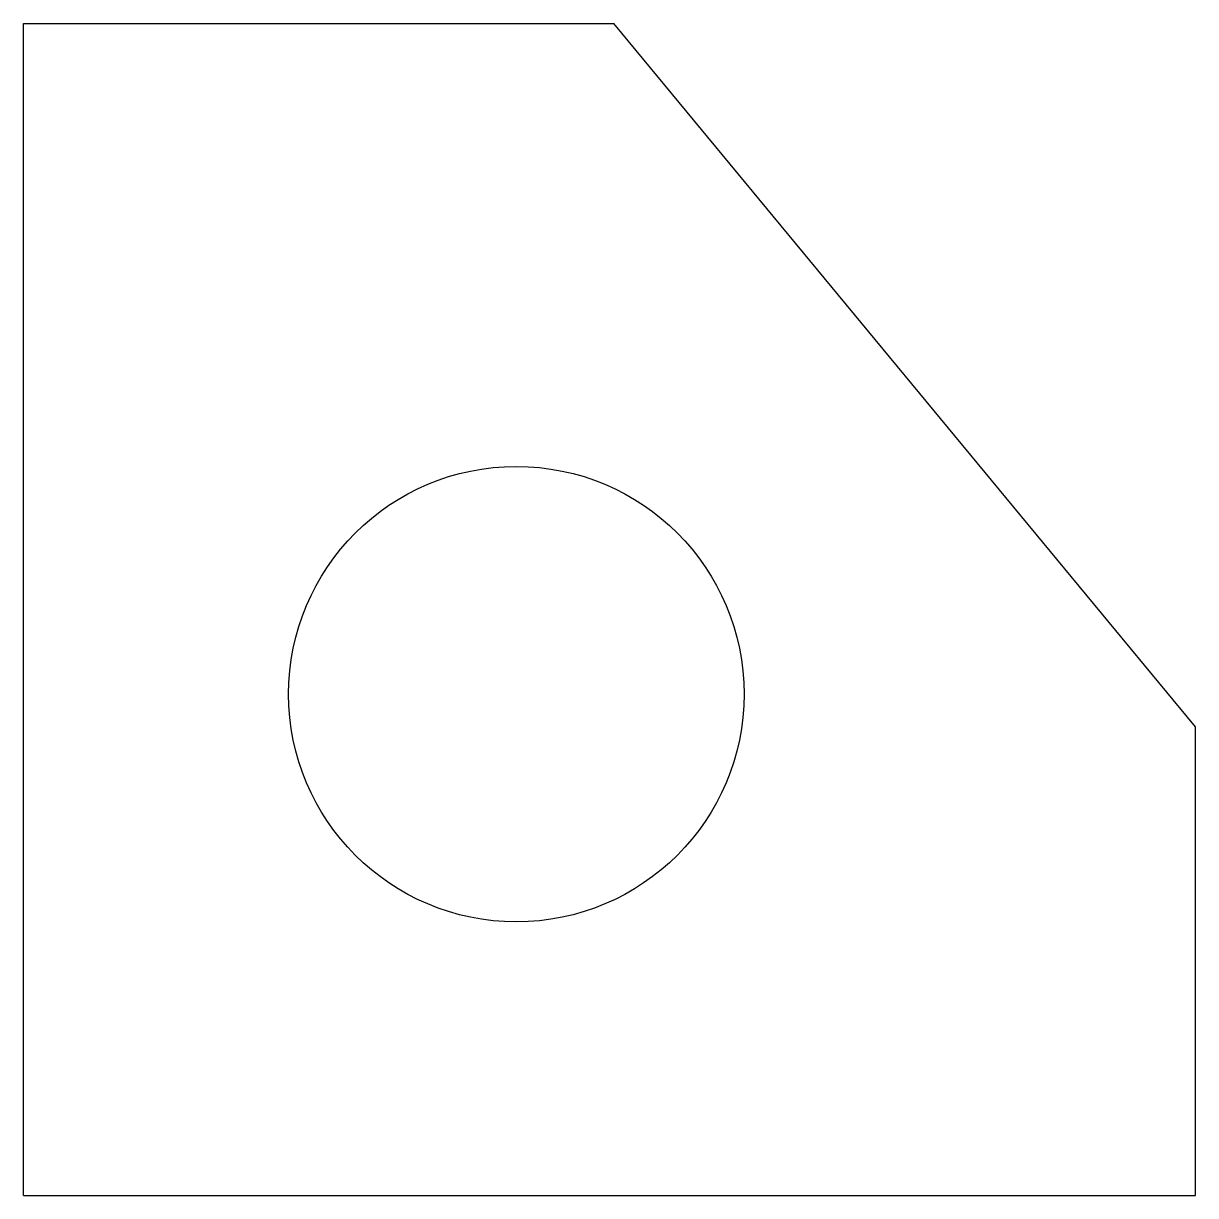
# Model space of a CAD drawing. Header units: inches. Extents: x 0 to 10, y 0 to 10.
import ezdxf

# ---------------------------------------------------------------- set-up
doc = ezdxf.new("R2010")
doc.units = ezdxf.units.IN
doc.header["$MEASUREMENT"] = 0
doc.layers.add('OBJECT', color=3, linetype='Continuous')

msp = doc.modelspace()

# ---------------------------------------------------------------- linework, layer by layer
at = {"layer": 'OBJECT'}
for p, q in [((0, 0), (0, 10)), ((0, 10), (5.036, 10)), ((0, 0, 2), (0, 10, 2)), ((0, 10, 2), (5.036, 10, 2)), ((0, 10, 2), (0, 10)), ((10, 4), (5.036, 10)), ((10, 4, 2), (5.036, 10, 2)), ((5.036, 10, 2), (5.036, 10)), ((10, 0), (10, 4)), ((10, 0, 2), (10, 4, 2)), ((10, 4, 2), (10, 4)), ((0, 0), (10, 0)), ((0, 0, 2), (10, 0, 2)), ((0, 0, 2), (0, 0)), ((10, 0, 2), (10, 0))]:
    msp.add_line(p, q, dxfattribs=at)
for centre in [(4.205, 4.278), (4.205, 4.278, 2)]:
    msp.add_circle(centre, 1.943, dxfattribs=at)

doc.saveas('drawing.dxf')
